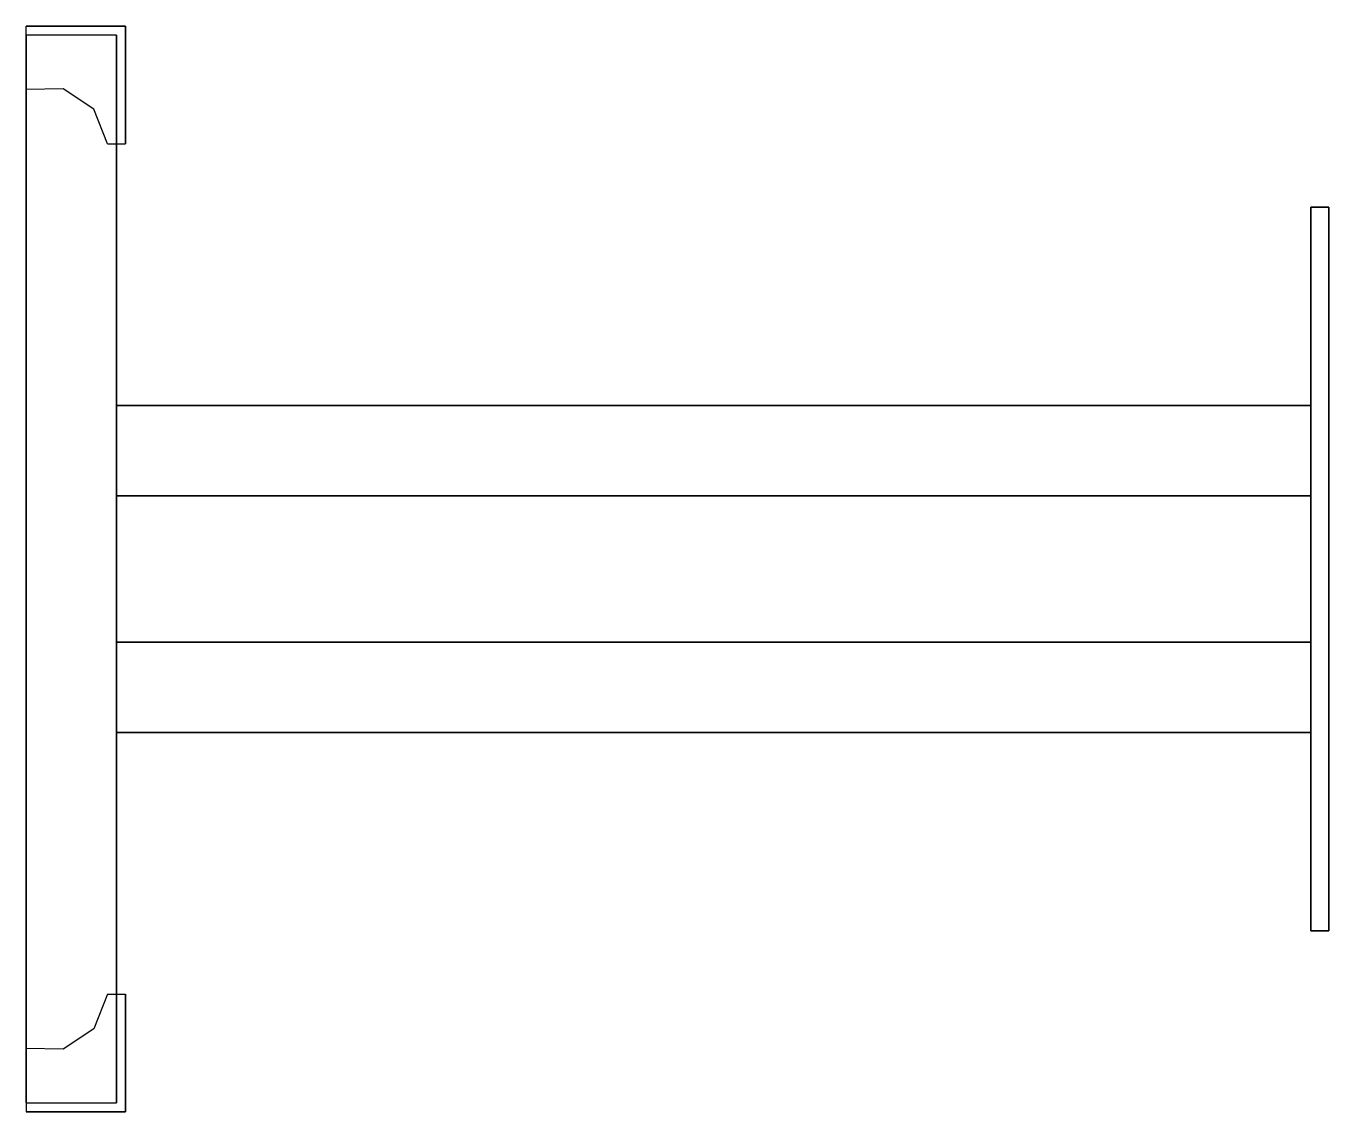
# Model space of a CAD drawing. Extents: x 0 to 720, y -600 to 0.
import ezdxf

# ---------------------------------------------------------------- set-up
doc = ezdxf.new("R2010")
doc.units = 0
doc.header["$MEASUREMENT"] = 0
doc.layers.add('ESTRUTURA', color=1, linetype='CONTINUOUS')

msp = doc.modelspace()

# ---------------------------------------------------------------- linework, layer by layer
at = {"layer": 'ESTRUTURA'}
for points in [[(0, 0), (0, 0, 40), (55, 0, 40), (55, 0)], [(55, -65), (55, -65, 40), (55, 0, 40), (55, 0)], [(0, -595, 35), (50, -595, 35), (50, -5, 35), (0, -5, 35)], [(0, -595, 5), (50, -595, 5), (50, -5, 5), (0, -5, 5)], [(0, -595, 5), (0, -595, 35), (0, -5, 35), (0, -5, 5)], [(50, -595, 5), (50, -595, 35), (50, -5, 35), (50, -5, 5)], [(710, -100, 5), (710, -100, 35), (720, -100, 35), (720, -100, 5)], [(710, -100, 5), (710, -100, 35), (710, -500, 35), (710, -500, 5)], [(710, -100, 5), (710, -500, 5), (720, -500, 5), (720, -100, 5)], [(710, -100, 35), (710, -500, 35), (720, -500, 35), (720, -100, 35)], [(720, -100, 5), (720, -100, 35), (720, -500, 35), (720, -500, 5)], [(710, -209.6, 35), (710, -259.6, 35), (50, -259.6, 35), (50, -209.6, 35)], [(710, -209.6, 5), (710, -259.6, 5), (50, -259.6, 5), (50, -209.6, 5)], [(710, -209.6, 5), (710, -209.6, 35), (50, -209.6, 35), (50, -209.6, 5)], [(710, -259.6, 5), (710, -259.6, 35), (50, -259.6, 35), (50, -259.6, 5)], [(710, -390.4, 35), (710, -340.4, 35), (50, -340.4, 35), (50, -390.4, 35)], [(710, -390.4, 5), (710, -340.4, 5), (50, -340.4, 5), (50, -390.4, 5)], [(710, -340.4, 5), (710, -340.4, 35), (50, -340.4, 35), (50, -340.4, 5)], [(710, -390.4, 5), (710, -390.4, 35), (50, -390.4, 35), (50, -390.4, 5)], [(710, -500, 5), (710, -500, 35), (720, -500, 35), (720, -500, 5)], [(55, -535), (55, -535, 40), (55, -600, 40), (55, -600)], [(0, -600), (0, -600, 40), (55, -600, 40), (55, -600)]]:
    msp.add_3dface(points, dxfattribs=at)
for points, invisible_edges in [([(20.45, -34.63), (0, -35), (0, 0), (15, 0)], 8), ([(20.45, -34.63, 40), (0, -35, 40), (0, 0, 40), (15, 0, 40)], 8), ([(37.48, -45.98), (20.45, -34.63), (15, 0), (30, 0)], 10), ([(37.48, -45.98, 40), (20.45, -34.63, 40), (15, 0, 40), (30, 0, 40)], 10), ([(45, -65, 40), (37.48, -45.98, 40), (30, 0, 40), (45, 0, 40)], 10), ([(45, -65), (37.48, -45.98), (30, 0), (45, 0)], 10), ([(45, -65, 40), (55, -65, 40), (55, 0, 40), (45, 0, 40)], 8), ([(45, -65), (55, -65), (55, 0), (45, 0)], 8), ([(45, -535), (37.48, -554.02), (30, -600), (45, -600)], 10), ([(45, -535, 40), (37.48, -554.02, 40), (30, -600, 40), (45, -600, 40)], 10), ([(45, -535), (55, -535), (55, -600), (45, -600)], 8), ([(45, -535, 40), (55, -535, 40), (55, -600, 40), (45, -600, 40)], 8), ([(37.48, -554.02), (20.45, -565.37), (15, -600), (30, -600)], 10), ([(37.48, -554.02, 40), (20.45, -565.37, 40), (15, -600, 40), (30, -600, 40)], 10), ([(20.45, -565.37), (0, -565), (0, -600), (15, -600)], 8), ([(20.45, -565.37, 40), (0, -565, 40), (0, -600, 40), (15, -600, 40)], 8)]:
    msp.add_3dface(points, dxfattribs=dict(at, invisible_edges=invisible_edges))

doc.saveas('drawing.dxf')
